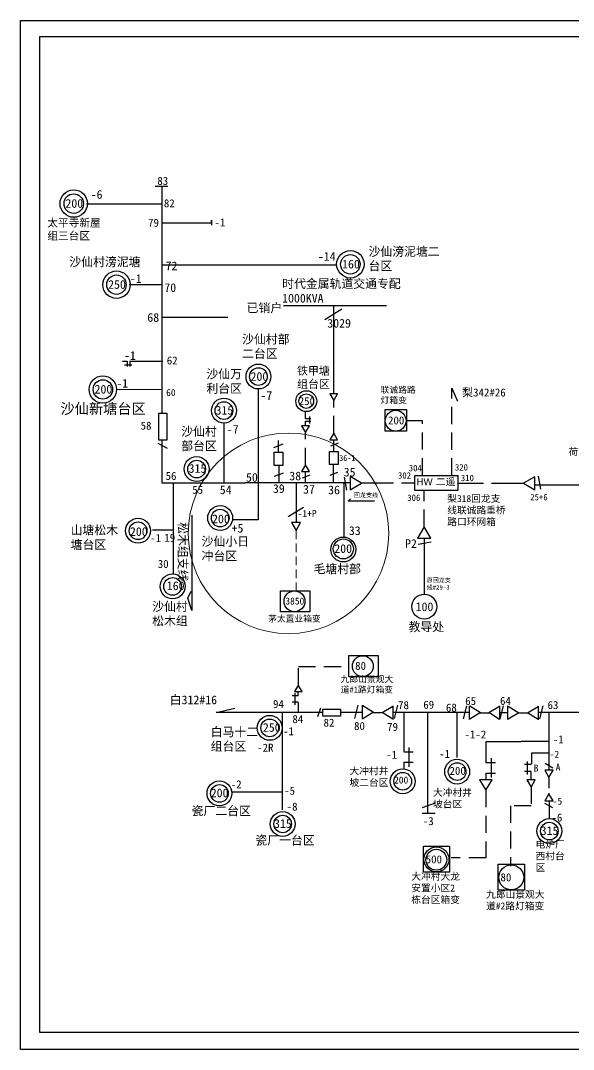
# Model space of a CAD drawing. Extents: x -31 to 377, y -6 to 289.
# Drawn here: x -31.1 to 127.9, y -6.4 to 289.3 of the extents above; entities that cross this region are included whole.
import ezdxf

# ---------------------------------------------------------------- set-up
doc = ezdxf.new("R2010")
doc.units = 0
doc.header["$LTSCALE"] = 0.774411
doc.linetypes.add('ACAD_ISO02W100', pattern=[15, 12, -3])
doc.linetypes.add('DASHED2', pattern=[9.525, 6.35, -3.175])
doc.layers.get('0').update_dxf_attribs({"linetype": 'CONTINUOUS'})
doc.layers.add('0-RefEdit0', color=7, linetype='CONTINUOUS')
doc.styles.add('hztxt_txtstyle_0.00_0_0', font='', dxfattribs={"bigfont": 'hztxt.shx'})
doc.styles.get("Standard").update_dxf_attribs({"font": 'simkai_0.ttf', "height": 2.5})
doc.styles.add('字体', font='simkai_0.ttf', dxfattribs={"height": 2.5})
doc.styles.add('宋体_txtstyle_1.80_0_0', font='SIMSUN.TTC', dxfattribs={"height": 1.8})
doc.styles.add('宋体_txtstyle_2.00_0_0', font='', dxfattribs={"height": 2})
doc.styles.add('宋体_txtstyle_2.50_0_0', font='SIMSUN.TTC', dxfattribs={"height": 2.5})
doc.styles.add('宋体_txtstyle_200.00_0_0200', font='', dxfattribs={"height": 200})
doc.styles.add('宋体_txtstyle_3.00_0_0', font='', dxfattribs={"height": 3})
doc.styles.add('楷体_GB2312_txtstyle_2.50_0_0', font='simkai_0.ttf', dxfattribs={"height": 2.5})
doc.styles.get('hztxt_txtstyle_0.00_0_0').set_extended_font_data('hztxt')
doc.styles.get('宋体_txtstyle_2.00_0_0').set_extended_font_data('宋体')
doc.styles.get('宋体_txtstyle_200.00_0_0200').set_extended_font_data('宋体')
doc.styles.get('宋体_txtstyle_3.00_0_0').set_extended_font_data('宋体')

# ---------------------------------------------------------------- blocks, each defined once
blk = doc.blocks.new('A$C13522429')
at = {"linetype": 'Continuous'}
for radius in [3.58, 2.54]:
    blk.add_circle((3.58, 3.58), radius, dxfattribs=at)

msp = doc.modelspace()

# ---------------------------------------------------------------- linework, layer by layer
at = {"linetype": 'Continuous'}
for p, q in [((11.27, 241.66), (7.57, 241.66)), ((9.58, 176.48), (9.58, 241.61)), ((9.57, 231.22), (23.82, 231.22)), ((23.82, 231.22), (23.82, 231.94)), ((23.82, 231.94), (23.82, 230.5)), ((9.62, 204.04), (28.51, 204.04)), ((92.96, 183.64), (94.55, 179.97)), ((9.58, 156.46), (9.58, 168.58)), ((61.98, 158.11), (62.67, 154.35)), ((118.5, 154.61), (117.81, 158.36)), ((33.49, 156.38), (9.5, 156.38)), ((12.8, 156.35), (12.8, 130.4)), ((37.24, 156.44), (37.24, 145.86)), ((48.18, 156.43), (48.18, 145.05)), ((61.89, 156.43), (61.89, 140.91)), ((63.09, 151.17), (63.82, 151.85)), ((70.7, 151.17), (63.09, 151.17)), ((45.82, 146.82), (50.3, 149.42)), ((18.14, 147.16), (18.14, 119.77)), ((37.23, 145.86), (30.14, 145.86)), ((6.82, 142.92), (12.58, 142.92)), ((83.25, 138.84), (87, 139.54)), ((84.99, 140.46), (84.99, 124.52)), ((17.04, 123.3), (17.92, 125.29)), ((18.14, 119.77), (17.04, 123.3)), ((48.8, 98.36), (47.67, 96.48)), ((49.92, 96.44), (48.76, 98.32)), ((48.76, 95.25), (47.05, 95.25)), ((47.63, 96.44), (49.92, 96.44)), ((47.83, 92.61), (47.83, 96.03)), ((48.76, 95.25), (48.76, 96.44)), ((25.19, 90.46), (30.54, 91.73)), ((48.76, 93.38), (47.05, 93.38)), ((55.18, 91.74), (54.31, 89.22)), ((65.01, 88.73), (66.02, 92.53)), ((67.25, 88.56), (67.25, 92.51)), ((67.28, 92.43), (70.36, 90.5)), ((72.87, 90.46), (75.95, 92.31)), ((75.98, 92.4), (75.98, 88.45)), ((76.39, 88.72), (77.4, 92.53)), ((96.27, 88.61), (97.28, 92.41)), ((98.02, 88.46), (98.02, 92.41)), ((98.05, 92.34), (101.13, 90.4)), ((103.52, 90.42), (106.6, 92.27)), ((106.63, 92.36), (106.63, 88.41)), ((106.8, 88.59), (107.81, 92.4)), ((109.04, 88.42), (109.04, 92.37)), ((109.08, 92.3), (112.16, 90.36)), ((114.66, 90.33), (117.74, 92.18)), ((117.78, 92.26), (117.78, 88.32)), ((118.19, 88.58), (119.2, 92.39)), ((55.9, 90.46), (25.19, 90.46)), ((44.15, 90.58), (44.15, 81.89)), ((67.25, 90.46), (60.87, 90.46)), ((70.36, 90.5), (67.28, 88.65)), ((70.22, 90.45), (72.86, 90.45)), ((75.95, 88.53), (72.87, 90.46)), ((97.95, 90.46), (75.98, 90.46)), ((85.96, 90.31), (85.96, 61.46)), ((94.33, 90.57), (94.33, 77.5)), ((101.13, 90.4), (98.05, 88.55)), ((100.99, 90.36), (103.63, 90.36)), ((106.6, 88.48), (103.52, 90.42)), ((106.64, 90.41), (109.01, 90.41)), ((112.16, 90.36), (109.08, 88.51)), ((112.02, 90.32), (114.66, 90.32)), ((117.74, 88.39), (114.66, 90.33)), ((134.13, 90.46), (117.76, 90.46)), ((120.84, 90.47), (120.84, 80.92)), ((44.15, 83.68), (44.15, 62.44)), ((80.57, 80.4), (80.57, 74.87)), ((120.84, 81.27), (120.84, 73.84)), ((79.07, 79.15), (81.83, 79.15)), ((104.24, 77.31), (104.24, 71.78)), ((79.07, 76.13), (79.07, 74.21)), ((79.07, 76.13), (81.83, 76.13)), ((102.73, 76.06), (105.49, 76.06)), ((104.55, 71.12), (100.86, 71.12)), ((100.86, 71.12), (102.73, 68.09)), ((102.73, 73.04), (102.73, 71.12)), ((102.73, 73.04), (105.49, 73.04)), ((102.73, 68.09), (104.55, 71.12)), ((44.18, 67.52), (29.85, 67.52)), ((88.09, 64.4), (84.4, 63.02)), ((120.96, 65.02), (120.96, 59.89)), ((88.09, 61.4), (84.4, 61.4))]:
    msp.add_line(p, q, dxfattribs=at)
at = {"color": 7, "ltscale": 2}
for p, q in [((-12.15, 236.67), (9.57, 236.67)), ((0.09, 213.44), (9.57, 213.44)), ((0.28, 191.39), (9.76, 191.39))]:
    msp.add_line(p, q, dxfattribs=at)
at = {"color": 0, "linetype": 'Continuous'}
for p, q in [((9.67, 219.12), (59.8, 219.12)), ((74.12, 207.36), (44.52, 207.36)), ((58.97, 181.97), (58.97, 207.36)), ((61.27, 206.34), (56.41, 203.35)), ((37.23, 183.34), (37.23, 156.43)), ((27.39, 173.63), (27.39, 156.41)), ((11.14, 166.36), (8.51, 167.74)), ((43.2, 161.51), (43.2, 156.43)), ((58.82, 161.73), (58.82, 156.54)), ((79.16, 90.47), (79.16, 79.23)), ((102.73, 82.09), (102.73, 76.06)), ((112.8, 82.05), (102.8, 82.05)), ((120.9, 82.09), (112.87, 82.09)), ((120.78, 78.74), (115.84, 78.74)), ((115.84, 78.74), (115.84, 75.62)), ((115.7, 75.54), (113.8, 75.54)), ((114.66, 72.61), (114.66, 76.4)), ((115.7, 73.48), (113.8, 73.48)), ((115.64, 73.43), (115.64, 71.35))]:
    msp.add_line(p, q, dxfattribs=at)
at = {"linetype": 'DASHED2'}
for p, q in [((92.96, 158.6), (92.96, 183.64)), ((84.47, 174.26), (79.92, 174.26)), ((84.47, 158.63), (84.47, 174.26)), ((84.94, 143.85), (84.94, 154.38)), ((102.73, 68.12), (102.73, 48.66)), ((115.74, 69.11), (115.74, 63.64)), ((115.74, 63.64), (109.76, 63.64)), ((109.76, 63.64), (109.76, 46.3)), ((102.73, 48.66), (92.73, 48.66))]:
    msp.add_line(p, q, dxfattribs=at)
at = {"color": 7, "linetype": 'Continuous', "lineweight": 0, "ltscale": 1.721667}
msp.add_line((-3.51, 183.29), (9.58, 183.29), dxfattribs=at)
for p, q in [((63.68, 156.43), (33.51, 156.43)), ((136.77, 155.76), (117.02, 155.76)), ((121.95, 63), (119.71, 64.3))]:
    msp.add_line(p, q)
at = {"linetype": 'ACAD_ISO02W100'}
for p, q in [((66.84, 156.45), (82.26, 156.45)), ((113.64, 156.27), (94.52, 156.27))]:
    msp.add_line(p, q, dxfattribs=at)
at = {"color": 7, "linetype": 'DASHED2', "lineweight": 0, "ltscale": 0.504047}
msp.add_line((48.11, 142.71), (48.11, 125.46), dxfattribs=at)
at = {"color": 0, "linetype": 'DASHED2'}
for p, q in [((48.78, 98.3), (48.78, 103.66)), ((48.78, 103.66), (63.22, 103.66)), ((48.83, 90.45), (48.83, 93.34))]:
    msp.add_line(p, q, dxfattribs=at)
at = {"color": 0}
msp.add_line((119.76, 75.85), (122, 74.55), dxfattribs=at)
at = {"color": 0, "linetype": 'DASHED2', "ltscale": 0.6}
msp.add_line((120.85, 71.67), (120.85, 67.07), dxfattribs=at)
at = {"linetype": 'Continuous'}
for points in [[(-31.11, 289.32), (377.17, 289.32), (377.17, -6.39), (-31.11, -6.39)], [(-25.57, 284.78), (369.74, 284.78), (369.74, -1.51), (-25.57, -1.51)], [(73.72, 177.49), (79.88, 177.49), (79.88, 171.33), (73.72, 171.33)], [(66.96, 156.39), (63.65, 158.3), (63.65, 154.48)], [(113.53, 156.33), (116.83, 154.42), (116.83, 158.23)], [(84.97, 143.82), (83.06, 140.51), (86.88, 140.51)], [(55.85, 91.4), (60.89, 91.4), (60.89, 89.41), (55.85, 89.41)]]:
    msp.add_lwpolyline(points, close=True, dxfattribs=at)
for points in [[(-1.78, 191.42), (-0.49, 191.42), (-0.49, 189.92)], [(0.88, 190.26), (-1.17, 190.26)], [(0.28, 191.4), (0.28, 189.89)], [(50.86, 174.93), (50.86, 176.95)], [(50.86, 174.93), (52.37, 174.93)], [(52, 175.52), (52, 173.48)], [(50.84, 172.87), (50.84, 174.15), (52.34, 174.15)], [(50.01, 157.9), (52.22, 158.77)]]:
    msp.add_lwpolyline(points, dxfattribs=at)
at = {"color": 0, "linetype": 'DASHED2'}
for points in [[(58.94, 180.09), (60.05, 182.02), (57.82, 182.02)], [(58.94, 170.77), (57.82, 168.84), (60.05, 168.84)]]:
    msp.add_lwpolyline(points, close=True, dxfattribs=at)
for points in [[(58.94, 170.77), (58.94, 180.09)], [(43.08, 165.3), (43.08, 168.62)], [(58.94, 165.52), (58.94, 168.84)]]:
    msp.add_lwpolyline(points, dxfattribs=at)
at = {"color": 0, "linetype": 'Continuous'}
for points in [[(11, 176.46), (11, 168.71), (8.65, 168.71), (8.65, 176.46)], [(41.87, 165.25), (44.35, 165.25), (44.35, 161.46), (41.87, 161.46)], [(57.73, 165.47), (60.21, 165.47), (60.21, 161.68), (57.73, 161.68)], [(84.74, 52.06), (92.27, 52.06), (92.27, 44.59), (84.74, 44.59)], [(106.26, 46.89), (113.79, 46.89), (113.79, 39.42), (106.26, 39.42)]]:
    msp.add_lwpolyline(points, close=True, dxfattribs=at)
at = {"linetype": 'DASHED2'}
for points in [[(50.84, 170.94), (51.95, 172.87), (49.73, 172.87)], [(50.84, 161.61), (49.73, 159.68), (51.95, 159.68)]]:
    msp.add_lwpolyline(points, close=True, dxfattribs=at)
for points in [[(50.84, 161.61), (50.84, 170.94)], [(50.84, 156.36), (50.84, 159.68)]]:
    msp.add_lwpolyline(points, dxfattribs=at)
at = {"color": 0, "linetype": 'Continuous'}
for points in [[(41.71, 166.57), (44.46, 167.71)], [(58.1, 167.06), (60.31, 167.93)], [(41.94, 158.35), (44.54, 159.34)], [(57.95, 158.7), (60.16, 159.57)]]:
    msp.add_lwpolyline(points, dxfattribs=at)
at = {"color": 0}
for points in [[(82.27, 158.61), (94.62, 158.61), (94.62, 154.27), (82.27, 154.27)], [(115.71, 69), (116.9, 71.06), (114.52, 71.06)], [(120.85, 71.77), (122.04, 73.83), (119.66, 73.83)]]:
    msp.add_lwpolyline(points, close=True, dxfattribs=at)
for points in [[(48.11, 142.71), (49.44, 145.01), (46.78, 145.01)], [(120.85, 67.08), (119.67, 65.02), (122.04, 65.02)]]:
    msp.add_lwpolyline(points, close=True)
for centre, radius in [((51.06, 179.94), 3), ((76.77, 174.3), 3), ((47.67, 122.41), 3), ((67.32, 103.75), 3), ((88.5, 48.23), 3.59), ((88.46, 48.13), 3), ((110.02, 43.06), 3.59)]:
    msp.add_circle(centre, radius, dxfattribs=at)
at = {"color": 7}
msp.add_circle((51.06, 179.94), 2.11, dxfattribs=at)
at = {"color": 12, "linetype": 'Continuous', "lineweight": 0, "ltscale": 1.103999, "true_color": 0xc00000}
msp.add_circle((45.94, 141.93), 28.83, dxfattribs=at)
at = {"linetype": 'Continuous'}
for centre, radius in [((61.7, 137.3), 3.58), ((61.72, 137.45), 2.88), ((85, 120.87), 3.58), ((40.55, 86.03), 3.58), ((40.55, 86.03), 2.54), ((94.45, 73.46), 3.58), ((78.8, 70.67), 3.58), ((94.45, 73.46), 2.54), ((78.8, 70.67), 2.54), ((26.09, 67.21), 3.58), ((26.09, 67.21), 2.54), ((44.27, 58.4), 3.58), ((44.27, 58.4), 2.54), ((120.96, 56.36), 3.58), ((120.96, 56.36), 2.54)]:
    msp.add_circle(centre, radius, dxfattribs=at)
at = {"layer": '0-RefEdit0', "color": 0, "ltscale": 2}
for points in [[(43.69, 125.46), (52.05, 125.46), (52.05, 119.35), (43.69, 119.35)], [(63.33, 106.81), (71.69, 106.81), (71.69, 100.69), (63.33, 100.69)]]:
    msp.add_lwpolyline(points, close=True, dxfattribs=at)

# ---------------------------------------------------------------- block references
at = {"linetype": 'Continuous'}
for p, xscale, yscale, zscale in [((-19.76, 232.77), 1.1, 1.1, 1.1), ((59.8, 215.33), 1.100000000000001, 1.100000000000001, 1.100000000000001), ((-7.47, 209.47), 1.1, 1.1, 1.1), ((-11.38, 179.36), 1.1, 1.1, 1.1)]:
    msp.add_blockref('A$C13522429', p, dxfattribs=dict(at, xscale=xscale, yscale=yscale, zscale=zscale))
at = {"color": 0, "linetype": 'Continuous'}
msp.add_blockref('A$C13522429', (33.73, 183.43), dxfattribs=at)
at = {"linetype": 'Continuous'}
for p in [(23.8, 173.63), (15.94, 156.83), (22.72, 142.75), (-0.89, 139.12), (9.03, 123.12)]:
    msp.add_blockref('A$C13522429', p, dxfattribs=at)

# ---------------------------------------------------------------- texts
at = {"attachment_point": 1}
for s, insert, char_height, width in [('{\\fSimSun|b0|i0|c134|p2;83}', (8.22, 244.39), 2.3, 16.116), ('{\\fSimSun|b0|i0|c134|p2;82}', (10.11, 237.95), 2.3, 16.116), ('{\\fSimSun|b0|i0|c134|p2;79}', (5.56, 232.36), 2.3, 16.116), ('{\\fSimSun|b0|i0|c134|p2;-1}', (24.66, 232.48), 2.3, 16.116), ('{\\fSimSun|b0|i0|c134|p2;62}', (10.94, 192.77), 2.3, 16.116), ('{\\fSimSun|b0|i0|c134|p2;梨342#26}', (95.9, 183.58), 2.3, 16.116), ('{\\fSimSun|b0|i0|c134|p2;58}', (3.41, 174.04), 2.3, 16.116), ('{\\fSimSun|b0|i0|c134|p2;304}', (80.54, 161.63), 1.84, 12.8928), ('{\\fSimSun|b0|i0|c134|p2;320}', (93.81, 161.82), 1.84, 12.8928), ('56', (10.6, 159.59), 2.3, 16.116), ('{\\fSimSun|b0|i0|c134|p2;302}', (77.43, 159.5), 1.84, 12.8928), ('{\\fSimSun|b0|i0|c134|p2;310}', (95.52, 158.78), 1.84, 12.8928), ('55', (18.26, 155.61), 2.3, 16.116), ('{\\fSimSun|b0|i0|c134|p2;306}', (80.11, 153.09), 1.84, 12.8928), ('{\\fSimSun|b0|i0|c134|p2;25+6}', (115.48, 153.27), 1.84, 12.8928), ('-1', (6.16, 141.74), 2.3, 16.116), ('19', (10.23, 141.82), 2.3, 16.116), ('30', (8.35, 134.3), 2.3, 16.116), ('65', (96.77, 94.91), 2.3, 16.116), ('64', (106.78, 94.93), 2.3, 16.116), ('94', (41.5, 94.04), 2.3, 16.116), ('78', (77.46, 93.71), 2.3, 16.116), ('69', (84.71, 93.83), 2.3, 16.116), ('68', (91.22, 93), 2.3, 16.116), ('63', (120.45, 93.74), 2.3, 16.116), ('84', (47.06, 89.69), 2.3, 16.116), ('-1', (44.37, 86.22), 2.3, 16.116), ('82', (56.03, 88.68), 2.3, 16.116), ('80', (64.8, 87.72), 2.3, 16.116), ('79', (74.3, 87.46), 2.3, 16.116), ('-1-2', (96.55, 85.29), 2.3, 16.116), ('-1', (121.95, 83.87), 2.3, 16.116), ('-2R', (36.94, 81.49), 2.3, 16.116), ('-1', (74.05, 79.45), 2.3, 16.116), ('-1', (89.25, 79.71), 2.3, 16.116), ('-2', (121.08, 79.45), 2, 16.116), ('B', (116.48, 75.48), 2, 16.116), ('A', (122.79, 75.74), 2, 16.116), ('-2', (29.34, 70.95), 2.3, 16.116), ('-5', (44.69, 69.12), 2.3, 16.116), ('-5', (121.95, 65.95), 2, 16.116), ('-8', (45.42, 64.53), 2.3, 16.116), ('-3', (84.58, 60.37), 2.3, 16.116), ('-6', (121.57, 61.41), 2.3, 16.116)]:
    msp.add_mtext(s, dxfattribs=dict(at, insert=insert, char_height=char_height, width=width))
at = {"color": 0, "attachment_point": 1}
for s, insert, char_height, width in [('{\\fSimSun|b0|i0|c134|p2;-6}', (-10.94, 240.6), 2.5, 5.4903), ('{\\fSimSun|b0|i0|c134|p2;-1}', (-1.37, 194.28), 2.5, 5.4903), ('{\\fSimSun|b0|i0|c134|p2;梨318回龙支线联诚路重桥路口环网箱}', (91.61, 152.94), 2, 17.3061)]:
    msp.add_mtext(s, dxfattribs=dict(at, insert=insert, char_height=char_height, width=width))
at = {"linetype": 'Continuous', "width": 5.6554, "attachment_point": 1}
for s, insert, char_height in [('{\\fSimSun|b0|i0|c134|p2;200}', (-18.21, 238.02), 2.5), ('{\\fSimSun|b0|i0|c134|p2;160}', (61.36, 220.58), 2.5), ('{\\fSimSun|b0|i0|c134|p2;250}', (-5.92, 214.72), 2.5), ('315', (17.22, 161.84), 2.5), ('{\\fSimSun|b0|i0|c134|p2;200}', (23.97, 147.34), 2.5), ('{\\fSimSun|b0|i0|c134|p2;200}', (0.35, 143.7), 2.5), ('{\\fSimSun|b0|i0|c134|p2;200}', (59.12, 138.8), 2.5), ('160', (10.95, 128.12), 2.5), ('{\\fSimSun|b0|i0|c134|p2;100}', (82.51, 122.09), 2.5), ('{\\fSimSun|b0|i0|c134|p2;250}', (38.59, 87.4), 2.5), ('{\\fSimSun|b0|i0|c134|p2;\\H0.92x;200}', (92.25, 74.83), 2.5), ('200', (76.31, 72.03), 2), ('{\\fSimSun|b0|i0|c134|p2;200}', (23.59, 68.58), 2.5), ('{\\fSimSun|b0|i0|c134|p2;315}', (41.78, 59.77), 2.5), ('315', (118.47, 57.73), 2.5)]:
    msp.add_mtext(s, dxfattribs=dict(at, insert=insert, char_height=char_height))
at = {"color": 7, "linetype": 'Continuous', "attachment_point": 1, "style": '字体'}
for s, insert, char_height, width in [('{\\fSimSun|b0|i0|c134|p2;太平寺新屋组三台区}', (-23.41, 232.33), 2.25, 18.2053), ('{\\fSimSun|b0|i0|c134|p2;沙仙村滂泥塘}', (-17.08, 221.21), 2.5, 24.4033), ('{\\fSimSun|b0|i0|c134|p2;沙仙小日冲台区}', (20.96, 140.88), 2.5, 13.7171), ('毛塘村部', (53.16, 132.96), 2.5, 20.2281), ('{\\fSimSun|b0|i0|c134|p2;沙仙村松木组}', (6.75, 122.15), 2.5, 11.0347), ('{\\fSimSun|b0|i0|c134|p2;白312#16}', (11.79, 95.33), 2.5, 13.9433)]:
    msp.add_mtext(s, dxfattribs=dict(at, insert=insert, char_height=char_height, width=width))
at = {"color": 7, "attachment_point": 1}
for s, insert, char_height, width in [('{\\fSimSun|b0|i0|c134|p2;-14}', (54.39, 222.78), 2.5, 5.4903), ('{\\fSimSun|b0|i0|c134|p2;72}', (10.6, 220.06), 2.5, 5.4903), ('-1', (0.32, 216.41), 2.5, 5.4903), ('{\\fSimSun|b0|i0|c134|p2;70}', (10.24, 213.8), 2.5, 5.4903), ('{\\fSimSun|b0|i0|c134|p2;68}', (5.35, 205.23), 2.5, 5.4903), ('{\\fSimSun|b0|i0|c134|p2;3029}', (57.11, 203.56), 2.5, 7.701), ('铁甲塘组台区', (48.41, 189.82), 2.3, 9.9055), ('-1', (-3.58, 186.3), 2.5, 5.4903), ('{\\fSimSun|b0|i0|c134|p2;250}', (48.88, 181.09), 2.3, 4.8377), ('{\\fSimSun|b0|i0|c134|p2;36-1}', (60.55, 164.43), 1.7, 7.701), ('{\\fSimSun|b0|i0|c134|p2;35}', (61.82, 160.79), 2.5, 7.701), ('{\\fSimSun|b0|i0|c134|p2;37}', (50.13, 155.85), 2.5, 7.701), ('{\\fSimSun|b0|i0|c134|p2;36}', (57.34, 155.66), 2.5, 7.701), ('{\\fSimSun|b0|i0|c134|p2;回龙支线}', (64.74, 153.56), 1.25, 9.4104), ('{\\fSimSun|b0|i0|c134|p2;33}', (63.31, 143.96), 2.5, 7.701), ('{\\fSimSun|b0|i0|c134|p2;P2}', (79.47, 140.25), 2.5, 7.701), ('{\\fSimSun|b0|i0|c134|p2;原回龙支线#29-3}', (85.66, 129.11), 1.25, 7.3753)]:
    msp.add_mtext(s, dxfattribs=dict(at, insert=insert, char_height=char_height, width=width))
at = {"attachment_point": 1}
for s, insert, char_height, width, style in [('{\\fSimSun|b0|i0|c134|p2;沙仙滂泥塘二台区}', (68.96, 224.19), 2.5, 21.3152, '字体'), ('{\\fSimSun|b0|i0|c134|p2;时代金属轨道交通专配\\P1000KVA}', (44.12, 214.94), 2.5, 36.9261, '字体'), ('{\\fSimSun|b0|i0|c134|p2;已销户}', (33.92, 207.98), 2.5, 12.9976, '字体'), ('{\\fSimSun|b0|i0|c134|p2;沙仙万利台区}', (22.34, 188.98), 2.5, 12.9976, '字体'), ('{\\fSimSun|b0|i0|c134|p2;200}', (35.03, 188.28), 2.5, 12.9976, '字体'), ('{\\fSimSun|b0|i0|c134|p2;315}', (24.96, 178.56), 2.5, 12.9976, '字体'), ('{\\fSimSun|b0|i0|c134|p2;沙仙村部台区}', (15.1, 172.48), 2.5, 12.9976, '字体'), ('{\\fSimSun|b0|i0|c134|p2;-7}', (28.21, 173.08), 2.5, 12.9976, '字体'), ('{\\fSimSun|b0|i0|c134|p2;50}', (33.73, 159.27), 2.5, 12.9976, '字体'), ('{\\fSimSun|b0|i0|c134|p2;54}', (26.18, 155.7), 2.5, 12.9976, '字体'), ('-1+P', (48.59, 148.65), 2, 7.701, '宋体_txtstyle_2.00_0_0'), ('教导处', (80.48, 116.31), 2.5, 12.9976, '字体')]:
    msp.add_mtext(s, dxfattribs=dict(at, insert=insert, char_height=char_height, width=width, style=style))
at = {"color": 0, "attachment_point": 1}
for s, insert, char_height, width, style in [('{\\fSimSun|b0|i0|c134|p2;沙仙村部二台区}', (32.59, 198.99), 2.5, 13.7108, '字体'), ('{\\fSimSun|b0|i0|c134|p2;-7}', (37.86, 182.79), 2.5, 12.9976, '字体'), ('{\\fArial|b0|i0|c0|p32;HW}', (82.75, 157.76), 2, 8.399, 'hztxt_txtstyle_0.00_0_0'), ('{\\fSimSun|b0|i0|c134|p2;+5}', (29.57, 144.66), 2.5, 12.9976, '字体')]:
    msp.add_mtext(s, dxfattribs=dict(at, insert=insert, char_height=char_height, width=width, style=style))
at = {"linetype": 'Continuous', "char_height": 2.5, "attachment_point": 1}
for s, insert, width, style in [('{\\fSimSun|b0|i0|c134|p2;200}', (-9.83, 184.61), 5.6554, '楷体_GB2312_txtstyle_2.50_0_0'), ('{\\fSimSun|b0|i0|c134|p2;山塘松木塘台区}', (-16.72, 144.11), 14.1135, '字体'), ('{\\fSimSun|b0|i0|c134|p2;白马十二组台区}', (23.57, 86.12), 14.7504, '字体'), ('瓷厂二台区', (18.08, 63.41), 32.7008, '字体'), ('瓷厂一台区', (36.44, 54.96), 32.7008, '字体')]:
    msp.add_mtext(s, dxfattribs=dict(at, insert=insert, width=width, style=style))
at = {"color": 7, "linetype": 'Continuous', "lineweight": 0, "ltscale": 1.033, "insert": (10.76, 183.41), "char_height": 2, "attachment_point": 1, "style": '宋体_txtstyle_200.00_0_0200'}
msp.add_mtext('60', dxfattribs=at)
at = {"color": 7, "attachment_point": 1}
for s, insert, char_height, width, style in [('{\\fSimSun|b0|i0|c134|p2;联诚路路灯箱变}', (72.44, 184.11), 1.8, 11.3382, '字体'), ('荷花胜利', (126.47, 166.38), 2, 20.8285, '字体'), ('38', (46.18, 159.68), 2.5, 7.701, '宋体_txtstyle_2.50_0_0'), ('39', (41.46, 156.04), 2.5, 7.701, '宋体_txtstyle_2.50_0_0'), ('茅太置业箱变', (40.09, 118.33), 1.8, 16.5307, '宋体_txtstyle_1.80_0_0'), ('{\\fSimSun|b0|i0|c134|p2;九郎山景观大道#1路灯箱变}', (60.96, 100.92), 1.8, 16.5307, '字体'), ('{\\fSimSun|b0|i0|c134|p2;大冲村井坡二台区}', (63.49, 74.65), 2, 13.7863, '字体'), ('{\\fSimSun|b0|i0|c134|p2;大冲村井坡台区}', (87.51, 68.45), 2, 11.4631, '字体'), ('{\\fSimSun|b0|i0|c134|p2;电炉厂西村台区}', (117, 53.55), 2, 10.9504, '字体'), ('{\\fSimSun|b0|i0|c134|p2;大冲村大龙安置小区2栋台区箱变}', (81.26, 44.33), 2, 14.2832, '字体'), ('{\\fSimSun|b0|i0|c134|p2;九郎山景观大道#2路灯箱变}', (102.77, 39.16), 2, 19.0687, '字体')]:
    msp.add_mtext(s, dxfattribs=dict(at, insert=insert, char_height=char_height, width=width, style=style))
at = {"color": 7, "linetype": 'Continuous', "lineweight": 0, "ltscale": 1.721667, "insert": (-19.64, 179.29), "char_height": 3, "attachment_point": 1, "style": '宋体_txtstyle_3.00_0_0'}
msp.add_mtext('沙仙新塘台区', dxfattribs=at)
at = {"color": 0, "char_height": 2.3, "width": 4.9053, "attachment_point": 1, "rotation": 359.7977}
for s, insert in [('{\\fSimSun|b0|i0|c134|p2;200}', (74.57, 175.56)), ('80', (65.12, 105.02)), ('500', (85.41, 49.4)), ('80', (106.92, 44.23))]:
    msp.add_mtext(s, dxfattribs=dict(at, insert=insert))
at = {"color": 4, "insert": (88.35, 157.76), "char_height": 2, "width": 8.399, "attachment_point": 1, "style": 'hztxt_txtstyle_0.00_0_0'}
msp.add_mtext('{\\fSimSun|b0|i0|c134|p2;二遥}', dxfattribs=at)
at = {"color": 7, "linetype": 'Continuous', "insert": (16.78, 145.15), "char_height": 2.5, "width": 34.6777, "attachment_point": 1, "rotation": 270, "style": '字体'}
msp.add_mtext('松木组支线', dxfattribs=at)
at = {"color": 7, "insert": (45.05, 123.49), "char_height": 2, "width": 4.9053, "attachment_point": 1, "rotation": 359.7977, "style": '宋体_txtstyle_2.00_0_0'}
msp.add_mtext('3850', dxfattribs=at)

doc.saveas('drawing.dxf')
